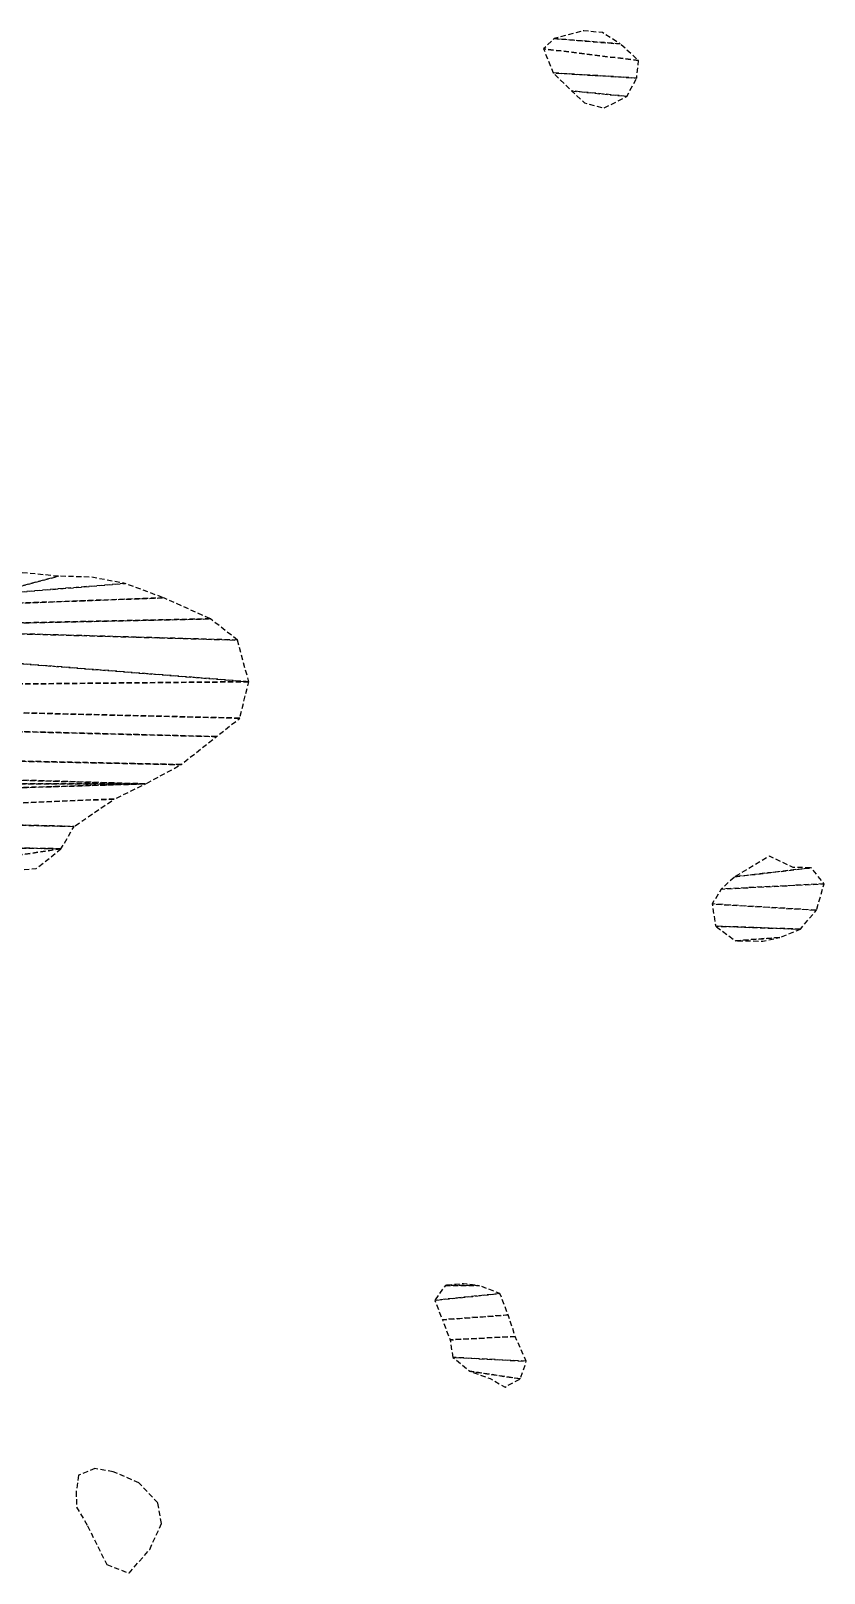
# Model space of a CAD drawing. Header units: metres. Extents: x 619047 to 657292, y 1301217 to 1319844.
# Drawn here: x 619919.8 to 619957.9, y 1315083.6 to 1315157.7 of the extents above; entities that cross this region are included whole.
import ezdxf

# ---------------------------------------------------------------- set-up
doc = ezdxf.new("R2010")
doc.units = ezdxf.units.M
doc.linetypes.add('HIDDEN', pattern=[0.375, 0.25, -0.125])
doc.layers.add('3', color=7, linetype='Continuous')

msp = doc.modelspace()

# ---------------------------------------------------------------- linework, layer by layer
at = {"layer": '3', "color": 30, "linetype": 'HIDDEN'}
msp.add_lwpolyline([(619921.96972, 1315086.74482), (619922.4979, 1315085.84431), (619922.99473, 1315084.8462), (619923.42542, 1315083.97691), (619924.49821, 1315083.56826), (619925.48843, 1315084.71291), (619926.05687, 1315085.94969), (619925.88357, 1315086.95151), (619924.96637, 1315087.91229), (619923.73035, 1315088.44862), (619922.85481, 1315088.60051), (619922.07026, 1315088.27481), (619921.94972, 1315087.49625), (619921.96972, 1315086.74482)], dxfattribs=at)

# ---------------------------------------------------------------- meshes
mesh = msp.add_polyface(dxfattribs=at)
corners = [(619948.1263, 1315157.11047), (619944.95151, 1315157.36557), (619949.00922, 1315156.31113), (619944.43927, 1315156.87397), (619948.92181, 1315155.46822), (619944.90564, 1315155.71377), (619948.44639, 1315154.58861), (619945.78933, 1315154.8497), (619946.37128, 1315157.73791), (619947.27854, 1315157.65126), (619947.35232, 1315154.02565), (619946.41091, 1315154.274)]
mesh.append_faces([[corners[k] for k in face] for face in [(1, 0, 9, 8), (6, 7, 11, 10)]], dxfattribs={"vtx0": -1, "color": 30})
mesh.append_faces([[corners[k] for k in face] for face in [(0, 1, 3, 2), (2, 3, 5, 4), (4, 5, 7, 6)]], dxfattribs={"vtx0": -1, "vtx2": -1, "color": 30})
mesh = msp.add_polyface(dxfattribs=at)
corners = [(619921.10196, 1315131.51405), (619917.84308, 1315130.63495), (619924.31026, 1315131.16223), (619926.16301, 1315130.47108), (619917.10427, 1315130.1408), (619928.40772, 1315129.46061), (619915.4322, 1315129.18269), (619929.71408, 1315128.43943), (619914.46467, 1315128.88031), (619930.25487, 1315126.43822), (619912.69665, 1315127.82396), (619910.15785, 1315126.24071), (619929.82175, 1315124.68486), (619908.90756, 1315125.19035), (619928.69902, 1315123.79773), (619908.43213, 1315124.31074), (619926.99904, 1315122.45085), (619908.0928, 1315122.84982), (619925.29423, 1315121.52473), (619906.3862, 1315122.08565), (619904.5151, 1315121.54614), (619902.60424, 1315121.65381), (619902.58118, 1315120.84415), (619923.78145, 1315120.7951), (619902.2356, 1315119.93358), (619912.80547, 1315118.30598), (619898.5343, 1315118.11039), (619910.74757, 1315117.11686), (619898.00077, 1315116.6473), (619909.24396, 1315115.57782), (619899.15868, 1315114.45878), (619907.7471, 1315113.4562), (619900.23542, 1315113.69411), (619906.04675, 1315112.14156), (619901.41422, 1315112.50957), (619899.43226, 1315118.83301), (619921.21945, 1315118.40219), (619916.82534, 1315117.73678), (619914.51882, 1315118.48744), (619921.85453, 1315119.47791), (619922.65603, 1315131.46703), (619920.03287, 1315117.44969), (619918.25402, 1315117.33221), (619904.46617, 1315111.67022), (619903.00882, 1315111.75075), (619899.90297, 1315120.13351), (619900.96722, 1315120.46953), (619903.28354, 1315121.69395), (619905.38707, 1315121.71803), (619911.53607, 1315127.42219), (619918.63948, 1315131.74495)]
mesh.append_faces([[corners[k] for k in face] for face in [(1, 0, 50), (21, 20, 47), (33, 34, 44, 43), (35, 24, 46, 45), (36, 37, 42, 41)]], dxfattribs={"vtx0": -1, "color": 30})
mesh.append_faces([[corners[k] for k in face] for face in [(0, 1, 2, 40), (23, 24, 39)]], dxfattribs={"vtx0": -1, "vtx1": -1, "color": 30})
mesh.append_faces([[corners[k] for k in face] for face in [(24, 35, 36, 39), (36, 35, 38, 37)]], dxfattribs={"vtx0": -1, "vtx1": -1, "vtx3": -1, "color": 30})
mesh.append_faces([[corners[k] for k in face] for face in [(2, 1, 4, 3), (3, 4, 6, 5), (5, 6, 8, 7), (7, 8, 10, 9), (9, 11, 13, 12), (12, 13, 15, 14), (14, 15, 17, 16), (16, 17, 19, 18), (18, 22, 24, 23), (25, 26, 28, 27), (26, 25, 38, 35), (27, 28, 30, 29), (29, 30, 32, 31), (31, 32, 34, 33)]], dxfattribs={"vtx0": -1, "vtx2": -1, "color": 30})
mesh.append_faces([[corners[k] for k in face] for face in [(20, 21, 22, 18)]], dxfattribs={"vtx0": -1, "vtx2": -1, "vtx3": -1, "color": 30})
mesh.append_faces([[corners[k] for k in face] for face in [(9, 10, 49, 11), (18, 19, 48, 20)]], dxfattribs={"vtx0": -1, "vtx3": -1, "color": 30})
mesh = msp.add_polyface(dxfattribs=at)
corners = [(619957.31794, 1315117.48741), (619953.63308, 1315117.05684), (619957.94169, 1315116.71751), (619952.99251, 1315116.46661), (619957.56782, 1315115.45053), (619952.54768, 1315115.74921), (619956.80149, 1315114.53511), (619952.72161, 1315114.68279), (619955.80274, 1315114.13512), (619953.66825, 1315113.98119), (619956.44381, 1315117.50984), (619954.9955, 1315113.96399), (619955.30489, 1315118.04718)]
mesh.append_faces([[corners[k] for k in face] for face in [(1, 0, 10, 12), (8, 9, 11)]], dxfattribs={"vtx0": -1, "color": 30})
mesh.append_faces([[corners[k] for k in face] for face in [(0, 1, 3, 2), (2, 3, 5, 4), (4, 5, 7, 6), (6, 7, 9, 8)]], dxfattribs={"vtx0": -1, "vtx2": -1, "color": 30})
mesh = msp.add_polyface(dxfattribs=at)
corners = [(619941.36464, 1315097.39242), (619939.71385, 1315097.40593), (619942.33995, 1315097.01499), (619939.20415, 1315096.68776), (619942.74019, 1315095.98349), (619939.57088, 1315095.75298), (619943.07557, 1315094.95122), (619939.93799, 1315094.78583), (619943.60706, 1315093.75929), (619940.07701, 1315093.94559), (619943.32545, 1315092.91421), (619940.8938, 1315093.27495), (619940.58684, 1315097.4806), (619942.58549, 1315092.51729), (619941.86873, 1315092.93001)]
mesh.append_faces([[corners[k] for k in face] for face in [(1, 0, 12), (10, 11, 14, 13)]], dxfattribs={"vtx0": -1, "color": 30})
mesh.append_faces([[corners[k] for k in face] for face in [(0, 1, 3, 2), (2, 3, 5, 4), (4, 5, 7, 6), (6, 7, 9, 8), (8, 9, 11, 10)]], dxfattribs={"vtx0": -1, "vtx2": -1, "color": 30})

doc.saveas('drawing.dxf')
